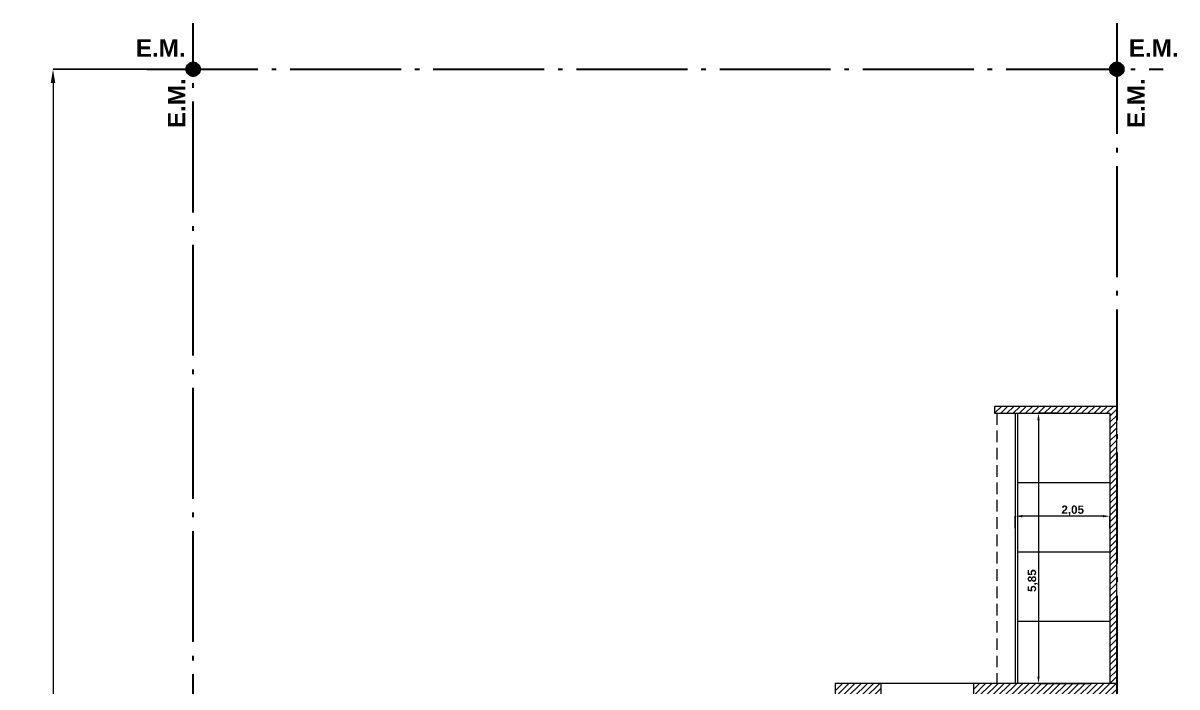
# Model space of a CAD drawing. Header units: millimetres. Extents: x 1515 to 1619, y 1457 to 1550.
# Drawn here: x 1554.2 to 1579.18, y 1498.75 to 1513.13 of the extents above; entities that cross this region are included whole.
import ezdxf

# ---------------------------------------------------------------- set-up
doc = ezdxf.new("R2010")
doc.units = ezdxf.units.MM
doc.linetypes.add('ACAD_ISO04W100', pattern=[30, 24, -3, 0, -3])
doc.linetypes.add('HIDDEN', pattern=[0.375, 0.25, -0.125])
for name, color, linetype, lineweight in [('cotas', 104, 'Continuous', 18), ('gris', 251, 'Continuous', 18), ('L.M.', 160, 'ACAD_ISO04W100', 30), ('nomenclatura', 41, 'Continuous', 18), ('rojo muros', 232, 'Continuous', 18)]:
    doc.layers.add(name, color=color, linetype=linetype, lineweight=lineweight)
doc.styles.add('SANSSERIFBOLD', font='sasb____.pfb')
doc.styles.get("Standard").update_dxf_attribs({"font": 'ARIAL.TTF'})
doc.dimstyles.new('ISO-25', dxfattribs={"dimtxt": 2.5, "dimasz": 2.5, "dimexe": 1.25, "dimexo": 0.625, "dimtad": 1, "dimtxsty": 'Standard', "dimcen": 2.5, "dimadec": 0, "dimazin": 0, "dimtfac": 1, "dimtmove": 0, "dimatfit": 3, "dimfxl": 0, "dimarcsym": 0})

# ---------------------------------------------------------------- blocks, each defined once
blk = doc.blocks.new('*D100')
at = {"layer": 'cotas', "color": 0, "linetype": 'Continuous', "lineweight": -2}
for p, q in [((1556.879, 1512.126), (1554.844, 1512.126)), ((1556.879, 1482.126), (1554.844, 1482.126))]:
    blk.add_line(p, q, dxfattribs=at)
at = {"layer": 'cotas', "color": 0, "linetype": 'Continuous', "lineweight": 9}
blk.add_line((1554.844, 1511.826), (1554.844, 1482.426), dxfattribs=at)
at = {"layer": 'cotas', "color": 0, "linetype": 'Continuous'}
for points in [[(1554.794, 1511.826), (1554.894, 1511.826), (1554.844, 1512.126)], [(1554.794, 1482.426), (1554.894, 1482.426), (1554.844, 1482.126)]]:
    blk.add_solid(points, dxfattribs=at)
at = {"layer": 'Defpoints', "color": 0, "linetype": 'Continuous'}
for p in [(1556.879, 1512.126), (1554.844, 1482.126), (1556.879, 1482.126)]:
    blk.add_point(p, dxfattribs=at)
at = {"layer": 'cotas', "linetype": 'Continuous', "insert": (1554.524, 1497.126), "char_height": 0.5, "attachment_point": 5, "rotation": 90, "style": 'SANSSERIFBOLD'}
blk.add_mtext('30,00', dxfattribs=at)
blk = doc.blocks.new('*D89')
at = {"layer": 'cotas', "color": 0, "linetype": 'Continuous', "lineweight": -2}
for p, q in [((1576.579, 1504.676), (1576.182, 1504.676)), ((1577.279, 1498.826), (1576.182, 1498.826))]:
    blk.add_line(p, q, dxfattribs=at)
at = {"layer": 'cotas', "color": 0, "linetype": 'Continuous', "lineweight": 9}
blk.add_line((1576.182, 1504.526), (1576.182, 1498.976), dxfattribs=at)
at = {"layer": 'cotas', "color": 0, "linetype": 'Continuous'}
for points in [[(1576.157, 1504.526), (1576.207, 1504.526), (1576.182, 1504.676)], [(1576.157, 1498.976), (1576.207, 1498.976), (1576.182, 1498.826)]]:
    blk.add_solid(points, dxfattribs=at)
at = {"layer": 'Defpoints', "color": 0, "linetype": 'Continuous'}
for p in [(1576.579, 1504.676), (1576.182, 1498.826), (1577.279, 1498.826)]:
    blk.add_point(p, dxfattribs=at)
at = {"layer": 'cotas', "linetype": 'Continuous', "insert": (1576.061, 1501.053), "char_height": 0.18, "attachment_point": 5, "rotation": 90, "style": 'SANSSERIFBOLD'}
blk.add_mtext('5,85', dxfattribs=at)
blk = doc.blocks.new('*D90')
at = {"layer": 'cotas', "color": 0, "linetype": 'Continuous', "lineweight": -2}
for p, q in [((1575.679, 1502.186), (1575.679, 1502.448)), ((1577.729, 1502.192), (1577.729, 1502.448))]:
    blk.add_line(p, q, dxfattribs=at)
at = {"layer": 'cotas', "color": 0, "linetype": 'Continuous', "lineweight": 9}
blk.add_line((1577.579, 1502.448), (1575.829, 1502.448), dxfattribs=at)
at = {"layer": 'cotas', "color": 0, "linetype": 'Continuous'}
for points in [[(1575.829, 1502.473), (1575.829, 1502.423), (1575.679, 1502.448)], [(1577.579, 1502.473), (1577.579, 1502.423), (1577.729, 1502.448)]]:
    blk.add_solid(points, dxfattribs=at)
at = {"layer": 'Defpoints', "color": 0, "linetype": 'Continuous'}
for p in [(1575.679, 1502.448), (1575.679, 1502.186), (1577.729, 1502.192)]:
    blk.add_point(p, dxfattribs=at)
at = {"layer": 'cotas', "linetype": 'Continuous', "insert": (1576.923, 1502.569), "char_height": 0.18, "attachment_point": 5, "style": 'SANSSERIFBOLD'}
blk.add_mtext('2,05', dxfattribs=at)

msp = doc.modelspace()

# ---------------------------------------------------------------- hatches: boundary and pattern name
at = {"layer": 'gris'}
for points in [[(1558.026, 1512.126, 1), (1557.732, 1512.126, 1)], [(1578.026, 1512.126, 1), (1577.732, 1512.126, 1)]]:
    msp.add_hatch(color=256, dxfattribs=at).paths.add_polyline_path(points)
at = {"layer": 'rojo muros'}
h = msp.add_hatch(dxfattribs=at)
h.set_pattern_fill('LINE', color=256, scale=0.03, angle=45, style=0)
h.set_pattern_definition([(45, (-41.07638, 0.04), (-0.067351921, 0.067351921), [])])
h.paths.add_polyline_path([(1572.829, 1492.126), (1572.829, 1492.376), (1572.479, 1492.376), (1572.479, 1492.126)])
h.paths.add_polyline_path([(1577.879, 1492.126), (1577.879, 1498.826), (1574.779, 1498.826), (1574.779, 1498.526), (1575.779, 1498.526), (1575.779, 1497.826), (1576.079, 1497.826), (1576.079, 1498.526), (1576.579, 1498.526), (1576.579, 1498.676), (1577.179, 1498.676), (1577.179, 1498.526), (1577.679, 1498.526), (1577.679, 1492.376), (1577.329, 1492.376), (1577.329, 1492.126)])
h.paths.add_polyline_path([(1576.579, 1498.676), (1576.579, 1498.526), (1577.179, 1498.526), (1577.179, 1498.676)], flags=17)
h.paths.add_polyline_path([(1572.779, 1498.526), (1572.779, 1498.826), (1571.779, 1498.826), (1571.779, 1497.826), (1571.979, 1497.826), (1571.979, 1498.526)])
h.paths.add_polyline_path([(1571.779, 1495.576), (1571.979, 1495.576), (1571.979, 1495.826), (1571.779, 1495.826)])
h.paths.add_polyline_path([(1575.229, 1504.826), (1575.229, 1504.676), (1577.729, 1504.676), (1577.729, 1498.826), (1577.879, 1498.826), (1577.879, 1504.826)])

# ---------------------------------------------------------------- linework, layer by layer
at = {"layer": 'gris'}
for p, q in [((1577.879, 1504.826), (1575.229, 1504.826)), ((1575.229, 1504.826), (1575.229, 1504.676)), ((1577.879, 1498.826), (1577.879, 1504.826)), ((1575.229, 1504.676), (1577.729, 1504.676)), ((1575.679, 1504.676), (1575.679, 1498.826)), ((1575.729, 1504.676), (1575.729, 1498.826)), ((1577.729, 1504.676), (1577.729, 1498.826)), ((1575.729, 1503.176), (1577.729, 1503.176)), ((1575.729, 1501.676), (1577.729, 1501.676)), ((1575.729, 1500.176), (1577.729, 1500.176)), ((1571.779, 1498.826), (1571.779, 1497.826)), ((1572.779, 1498.826), (1571.779, 1498.826)), ((1574.779, 1498.826), (1572.779, 1498.826)), ((1572.779, 1498.526), (1572.779, 1498.826)), ((1574.779, 1498.526), (1574.779, 1498.826)), ((1577.879, 1498.826), (1574.779, 1498.826)), ((1577.879, 1492.126), (1577.879, 1498.826))]:
    msp.add_line(p, q, dxfattribs=at)
at = {"layer": 'gris', "linetype": 'HIDDEN'}
msp.add_line((1575.279, 1504.676), (1575.279, 1498.826), dxfattribs=at)
at = {"layer": 'L.M.', "ltscale": 0.1}
for p, q in [((1557.879, 1481.126), (1557.879, 1513.126)), ((1577.879, 1513.126), (1577.879, 1481.126)), ((1556.879, 1512.126), (1578.879, 1512.126))]:
    msp.add_line(p, q, dxfattribs=at)
for centre in [(1557.879, 1512.126), (1577.879, 1512.126)]:
    msp.add_circle(centre, 0.147, dxfattribs=at)

# ---------------------------------------------------------------- texts
at = {"layer": 'nomenclatura', "linetype": 'Continuous', "style": 'SANSSERIFBOLD'}
for p in [(1556.638, 1512.399), (1578.139, 1512.399)]:
    msp.add_text('E.M.', height=0.375, dxfattribs=at).set_placement(p)
for p in [(1557.706, 1510.853), (1578.484, 1510.853)]:
    msp.add_text('E.M.', height=0.375, rotation=90, dxfattribs=at).set_placement(p)

# ---------------------------------------------------------------- dimensions: what is measured, and where the dimension line sits
at = {"layer": 'cotas', "linetype": 'Continuous'}
for base, p1, p2, override, picture, middle in [((1554.844, 1482.126), (1556.879, 1512.126), (1556.879, 1482.126), {"dimtxt": 0.5, "dimasz": 0.3, "dimexe": 0, "dimexo": 0, "dimgap": 0.01, "dimzin": 0, "dimtxsty": 'SANSSERIFBOLD', "dimclrt": 256, "dimlwd": 9}, '*D100', (1554.844, 1497.126)), ((1576.182, 1498.826), (1576.579, 1504.676), (1577.279, 1498.826), {"dimtxt": 0.18, "dimasz": 0.15, "dimexe": 0, "dimexo": 0, "dimgap": 0.01, "dimzin": 0, "dimtxsty": 'SANSSERIFBOLD', "dimclrt": 256, "dimlwd": 9}, '*D89', (1576.182, 1501.053))]:
    dim = msp.add_linear_dim(base=base, p1=p1, p2=p2, angle=90, dimstyle='ISO-25', override=override, dxfattribs=at)
    dim.commit()
    dim.dimension.update_dxf_attribs({"geometry": picture, "text_midpoint": middle, "dimtype": 160})
dim = msp.add_linear_dim(base=(1575.679, 1502.448), p1=(1577.729, 1502.192), p2=(1575.679, 1502.186), dimstyle='ISO-25', override={"dimtxt": 0.18, "dimasz": 0.15, "dimexe": 0, "dimexo": 0, "dimgap": 0.01, "dimzin": 0, "dimtxsty": 'SANSSERIFBOLD', "dimclrt": 256, "dimlwd": 9}, dxfattribs=at)
dim.commit()
dim.dimension.update_dxf_attribs({"geometry": '*D90', "text_midpoint": (1576.923, 1502.448), "dimtype": 160})

doc.saveas('drawing.dxf')
